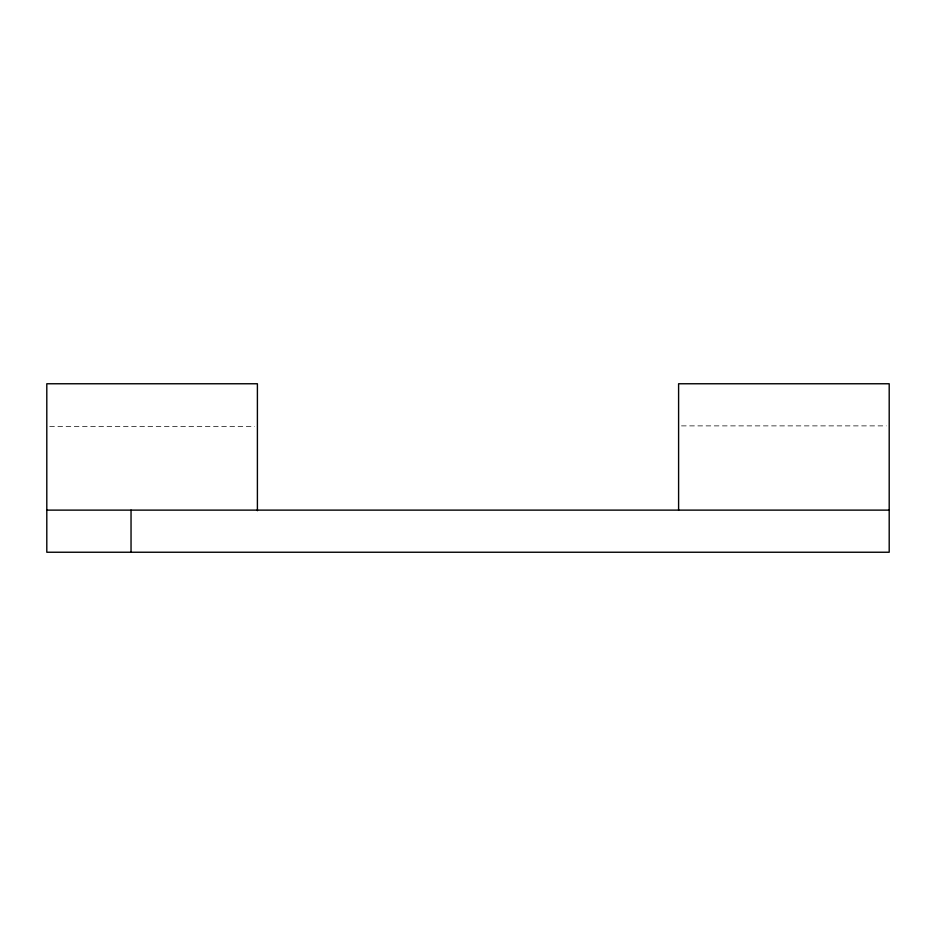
<?xml version="1.0" encoding="UTF-8"?>
<svg xmlns="http://www.w3.org/2000/svg" width="936" height="936" viewBox="0 0 936 936"><rect width="100%" height="100%" fill="white"/><g stroke="black" fill="none" stroke-linecap="round" stroke-linejoin="round"><path stroke-width="0.7" stroke-dasharray="4.68 3.51" d="M681.502 425.88L886.298 425.88M49.725 426.453L254.475 426.453"/><path stroke-width="1.4" d="M46.8 510.12L889.2 510.12M678.6 510.12L678.6 383.76L889.2 383.76L889.2 552.24L46.8 552.24L46.8 383.76L257.4 383.76L257.4 510.693M131.04 510.12L131.04 552.24"/></g></svg>
